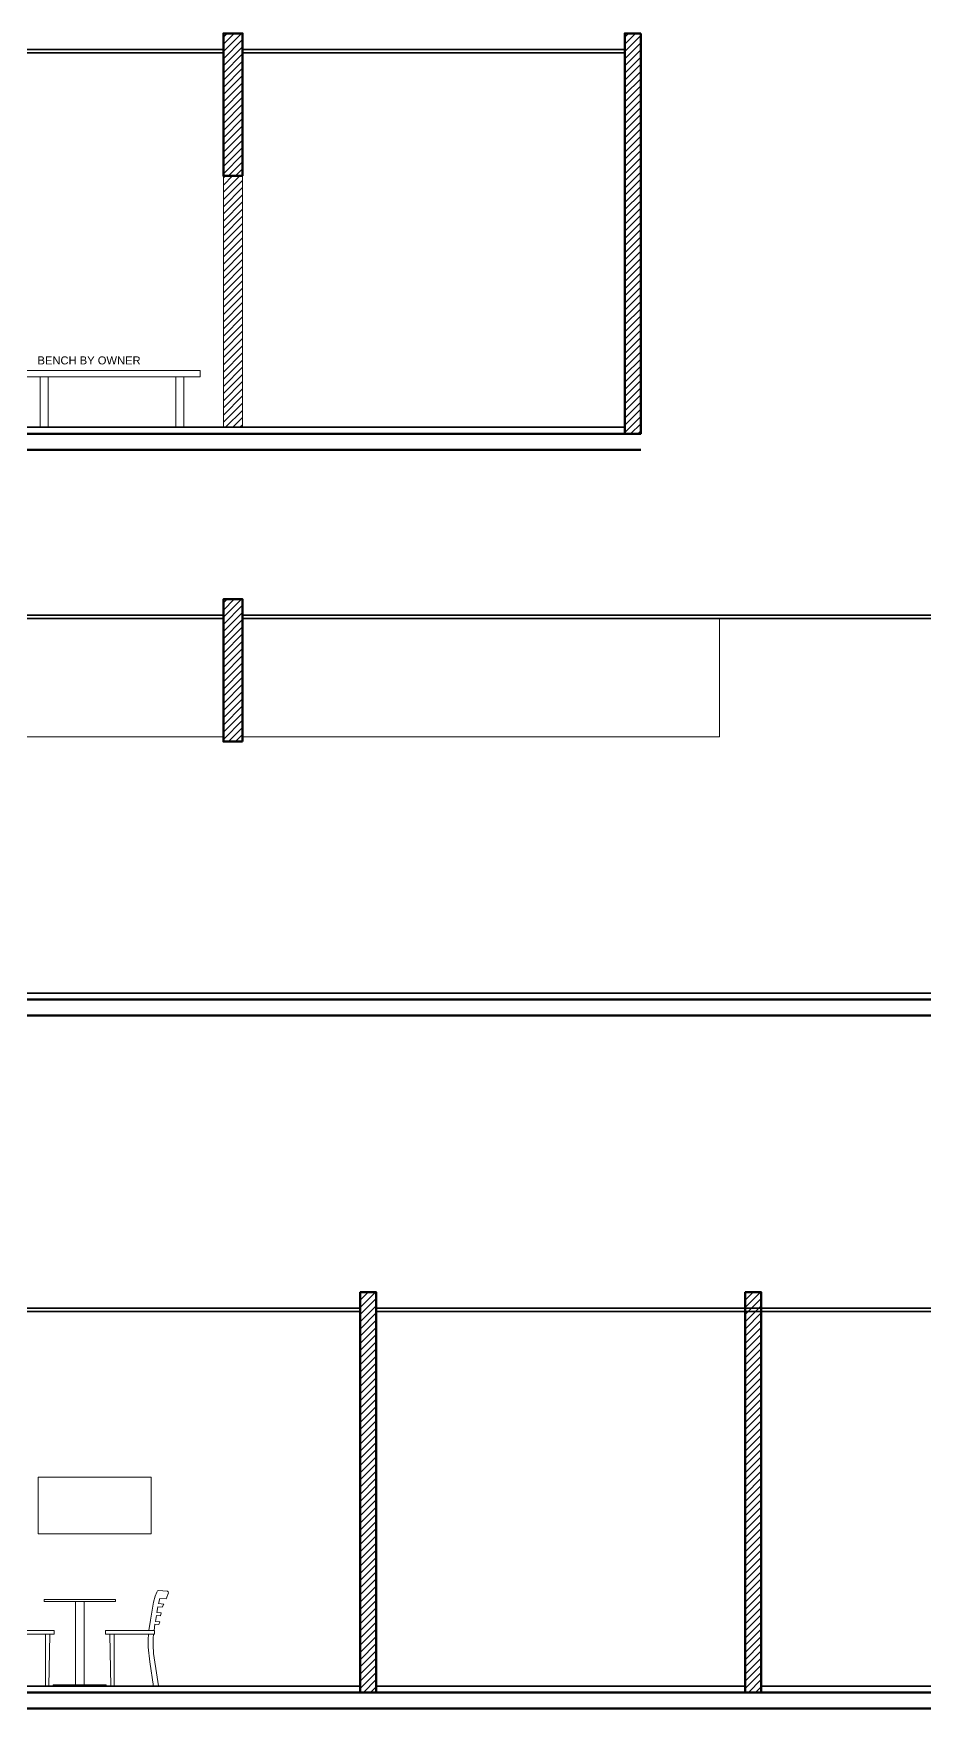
# Model space of a CAD drawing. Extents: x -566 to 72611, y -487 to 32334.
# Drawn here: x 473 to 751, y 470 to 993 of the extents above; entities that cross this region are included whole.
import ezdxf

# ---------------------------------------------------------------- set-up
doc = ezdxf.new("R2010")
doc.units = 0
doc.header["$LTSCALE"] = 0.5
doc.header["$MEASUREMENT"] = 0
doc.linetypes.add('HIDDEN', pattern=[0.375, 0.25, -0.125])
doc.layers.get('0').update_dxf_attribs({"color": 20, "linetype": 'CONTINUOUS'})
for name, color, linetype, lineweight in [('Annotations', 40, 'CONTINUOUS', 5), ('Framing', 142, 'CONTINUOUS', 35), ('hatch', 253, 'CONTINUOUS', 5), ('viewed', 160, 'CONTINUOUS', 13), ('walls', 191, 'CONTINUOUS', 60)]:
    doc.layers.add(name, color=color, linetype=linetype, lineweight=lineweight)
doc.layers.add('demolished', color=7, linetype='HIDDEN', lineweight=13, true_color=0xf00000)
doc.layers.add('layout', color=7, linetype='CONTINUOUS', lineweight=5, true_color=0xcfcfcf)
doc.styles.get("Standard").update_dxf_attribs({"font": 'arial.ttf'})

msp = doc.modelspace()

# ---------------------------------------------------------------- hatches: boundary and pattern name
at = {"layer": 'demolished'}
h = msp.add_hatch(dxfattribs=at)
h.set_pattern_fill('ANSI31', color=256, scale=0.5, style=0)
h.set_pattern_definition([(45, (259.3157, 953.1822), (-1.122532, 1.122532), [])])
h.paths.add_polyline_path([(532.52083, 948.60493), (538.50015, 948.60493), (538.50015, 870.10493), (532.52083, 870.10493)])
at = {"layer": 'hatch'}
h = msp.add_hatch(dxfattribs=at)
h.set_pattern_fill('ANSI31', color=256, scale=0.5, style=0)
h.set_pattern_definition([(225, (519.0522, -150.7663), (1.122532, -1.122532), [])])
h.paths.add_polyline_path([(538.50015, 948.60493), (532.52083, 948.60493), (532.52083, 993.10493), (538.50015, 993.10493)])
h = msp.add_hatch(dxfattribs=at)
h.set_pattern_fill('ANSI31', color=256, scale=0.5, style=0)
h.set_pattern_definition([(225, (415.3954, -150.7663), (1.122532, -1.122532), [])])
h.paths.add_polyline_path([(662.84944, 993.10493), (657.86383, 993.10493), (657.86383, 868.10493), (662.84944, 868.10493)])
h = msp.add_hatch(dxfattribs=at)
h.set_pattern_fill('ANSI31', color=256, scale=0.5, style=0)
h.set_pattern_definition([(225, (519.0522, -327.4424), (1.122532, -1.122532), [])])
h.paths.add_polyline_path([(538.50015, 771.92877), (532.52083, 771.92877), (532.52083, 816.42877), (538.50015, 816.42877)])
h = msp.add_hatch(dxfattribs=at)
h.set_pattern_fill('ANSI31', color=256, scale=0.5, style=0)
h.set_pattern_definition([(225, (561.7814, 375.2067), (1.122532, -1.122532), [])])
h.paths.add_polyline_path([(580.25, 474.96138), (575.25, 474.96138), (575.25, 599.96138), (580.25, 599.96138)])
h = msp.add_hatch(dxfattribs=at)
h.set_pattern_fill('ANSI31', color=256, scale=0.5, style=0)
h.set_pattern_definition([(225, (682.0314, 375.2067), (1.122532, -1.122532), [])])
h.paths.add_polyline_path([(700.5, 474.96138), (695.5, 474.96138), (695.5, 599.96138), (700.5, 599.96138)])

# ---------------------------------------------------------------- linework, layer by layer
for p, q in [((575.24057, 476.96138), (401.63444, 476.96138)), ((508.49222, 476.96138), (533.51317, 476.96138)), ((533.51317, 476.96138), (508.49222, 476.96138)), ((531.93597, 476.96138), (511.16662, 476.96138)), ((511.16662, 476.96138), (531.93597, 476.96138)), ((533.51317, 476.96138), (575.24057, 476.96138)), ((580.24649, 476.96138), (669.01579, 476.96138)), ((612.85352, 476.96138), (664.00987, 476.96138)), ((669.01579, 476.96138), (618.64804, 476.96138))]:
    msp.add_line(p, q)
at = {"layer": 'demolished', "elevation": 80}
msp.add_lwpolyline([(532.52083, 948.60493), (538.50015, 948.60493), (538.50015, 870.10493), (532.52083, 870.10493)], close=True, dxfattribs=at)
at = {"layer": 'Framing'}
for p, q in [((532.52083, 988.10493, -80), (0.00018, 988.10493)), ((532.52083, 987.10493, -80), (0.00023, 987.10493)), ((538.50015, 988.10493), (657.86383, 988.10493)), ((538.50015, 987.10493), (657.86383, 987.10493)), ((0.00592, 870.10493), (657.86383, 870.10493)), ((532.52083, 811.42877), (0.00018, 811.42877)), ((538.50015, 811.42877), (762.5, 811.42877)), ((532.52083, 810.42877), (0.00023, 810.42877)), ((538.50015, 810.42877), (762.5, 810.42877)), ((0.00592, 693.42877), (762.5, 693.42877)), ((575.25, 594.96138, -80), (0.00018, 594.96138)), ((575.25, 593.96138, -80), (0.00023, 593.96138)), ((580.25, 594.96138, -80), (762.5, 594.96138)), ((580.25, 593.96138, -80), (762.5, 593.96138)), ((0.00592, 476.96138), (575.25, 476.96138)), ((0.00592, 476.96138), (575.25, 476.96138)), ((580.25, 476.96138), (695.5, 476.96138)), ((580.25, 476.96138), (695.5, 476.96138)), ((700.5, 476.96138), (762.5, 476.96138)), ((700.5, 476.96138), (762.5, 476.96138))]:
    msp.add_line(p, q, dxfattribs=at)
at = {"layer": 'layout', "elevation": 0.00378}
for points in [[(481.98726, 504.01301), (476.52463, 504.01267), (476.52463, 503.36751), (482.0949, 503.36717)], [(481.8931, 503.36624), (498.79268, 503.36717), (498.79352, 504.01442), (481.98726, 504.01301)], [(486.27146, 503.36648), (486.27003, 477.39368), (489.04728, 477.39368), (489.04871, 503.36648)], [(515.02373, 506.56703), (512.1301, 506.82388), (511.89009, 506.68673), (511.68437, 506.27528), (511.17006, 505.07524), (510.72433, 503.12087), (510.39861, 501.28651), (509.73001, 497.56636), (509.2157, 494.30909), (510.86148, 494.30909), (511.1416, 496.26345), (512.30154, 496.19488), (512.6787, 497.05205), (511.27508, 497.14862), (511.6175, 498.98744), (512.81585, 498.93784), (513.05586, 499.8636), (511.74402, 499.91356), (512.07867, 501.74081), (513.36444, 501.61224), (513.87875, 502.53799), (512.25301, 502.70679), (512.64441, 504.35521), (514.63306, 504.25234), (515.3188, 506.13814), (515.28593, 506.34386), (515.22839, 506.45605), (515.11909, 506.50779), (515.01552, 506.58252)]]:
    msp.add_lwpolyline(points, dxfattribs=at)
for points in [[(479.62156, 494.30909), (464.29523, 494.30909), (464.29523, 493.17761), (479.62156, 493.17761)], [(476.94717, 476.85695), (476.94717, 493.17761), (478.28351, 493.17761), (477.97578, 476.85695)], [(495.70658, 494.30909), (511.03292, 494.30909), (511.03292, 493.17761), (495.70658, 493.17761)], [(498.38098, 476.85695), (498.38098, 493.17761), (497.04463, 493.17761), (497.35236, 476.85695)], [(510.72433, 476.82267), (509.49, 484.53726), (509.06141, 489.11459), (509.04426, 491.54897), (509.11284, 493.17761), (510.6729, 493.17761), (510.62147, 491.94328), (510.60433, 489.7489), (510.72433, 487.17737), (511.85581, 479.73707), (512.26725, 477.02839)], [(482.13349, 477.39368), (479.37461, 477.39368), (479.37461, 476.96138), (495.94271, 476.96138), (495.94271, 477.39368), (484.06896, 477.39368)]]:
    msp.add_lwpolyline(points, close=True, dxfattribs=at)
at = {"layer": 'viewed'}
for p, q in [((477.64807, 885.85125, 3), (517.7577, 885.85125, 3)), ((517.7577, 885.85125, 3), (477.64807, 885.85125, 3)), ((477.64807, 885.85125, 3), (517.7577, 885.85125, 3)), ((517.7577, 885.85125, 3), (477.64807, 885.85125, 3)), ((687.5, 773.42877), (687.5, 810.42877)), ((532.52083, 773.42877), (461.75313, 773.42877)), ((687.5, 773.42877), (538.50015, 773.42877)), ((700.5, 593.96138), (700.5, 476.96138))]:
    msp.add_line(p, q, dxfattribs=at)
at = {"layer": 'viewed', "elevation": 3}
for points in [[(470.22856, 885.85125), (525.2111, 885.85125), (525.2111, 887.84675), (470.22856, 887.84675)], [(475.2434, 870.10493), (477.75691, 870.10493), (477.75691, 885.85125), (475.2434, 885.85125)], [(520.19626, 870.10493), (517.68275, 870.10493), (517.68275, 885.85125), (520.19626, 885.85125)]]:
    msp.add_lwpolyline(points, close=True, dxfattribs=at)
at = {"layer": 'viewed'}
msp.add_lwpolyline([(509.99222, 524.48329), (474.64222, 524.48329), (474.64222, 542.24401), (509.99222, 542.24401)], close=True, dxfattribs=at)
at = {"layer": 'walls'}
for p, q in [((-5.10286, 868.10493), (662.84944, 868.10493)), ((-5.10286, 863.10493), (662.84944, 863.10493)), ((-5.10286, 691.42877), (767.5, 691.42877)), ((-5.10286, 686.42877), (767.5, 686.42877)), ((-5.10286, 474.96138), (767.5, 474.96138)), ((-5.10286, 469.96138), (767.5, 469.96138))]:
    msp.add_line(p, q, dxfattribs=at)
at = {"layer": 'walls', "elevation": 80}
for points in [[(538.50015, 948.60493), (538.50015, 993.10493), (532.52083, 993.10493), (532.52083, 948.60493)], [(580.25, 474.96138), (580.25, 599.96138), (575.25, 599.96138), (575.25, 474.96138)]]:
    msp.add_lwpolyline(points, close=True, dxfattribs=at)
at = {"layer": 'walls'}
for points in [[(662.84944, 993.10493), (657.86383, 993.10493), (657.86383, 868.10493), (662.84944, 868.10493)], [(538.50015, 771.92877), (538.50015, 816.42877), (532.52083, 816.42877), (532.52083, 771.92877)], [(700.5, 474.96138), (700.5, 599.96138), (695.5, 599.96138), (695.5, 474.96138)]]:
    msp.add_lwpolyline(points, close=True, dxfattribs=at)

# ---------------------------------------------------------------- texts
at = {"layer": 'Annotations', "insert": (474.4442, 892.25501, 3), "char_height": 2.5, "attachment_point": 1}
msp.add_mtext_dynamic_manual_height_columns('BENCH BY OWNER', width=52.8602723, gutter_width=12.5, heights=[0], dxfattribs=at)

doc.saveas('drawing.dxf')
